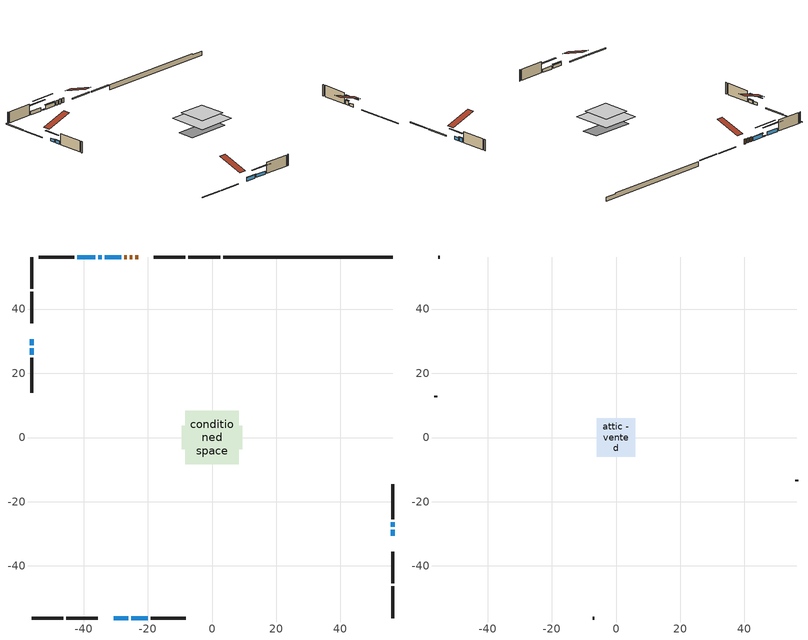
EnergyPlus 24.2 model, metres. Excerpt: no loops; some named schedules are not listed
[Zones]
conditioned space
 floor adiabatic (AdiabaticFloorConstruction): -8.39,-8.39 -8.39,8.39 8.39,8.39 8.39,-8.39 z3.08
 floor foundation (Slab1 construction): -9.46,-3.73 -9.46,3.73 9.46,3.73 9.46,-3.73 z-1.52
 wall outside (RimJoist1 construction): 2.56,56.22 -7.33,56.22 / -56.22,-56.22 -46.33,-56.22 / -56.22,56.22 -56.22,46.33 / 56.22,-56.22 56.22,-46.33 z0.64:0.94
 wall outside (RimJoist2 construction): -8.26,56.22 -18.14,56.22 / -45.4,-56.22 -35.52,-56.22 / -56.22,45.4 -56.22,35.52 / 56.22,-45.4 56.22,-35.52 z0.64:0.94
 wall outside (AdiabaticWallConstruction 1): -23.05,56.22 -23.88,56.22 / -24.81,56.22 -25.64,56.22 / -26.57,56.22 -27.4,56.22 z0.64:2.67
 wall outside (AdiabaticWallConstruction): 56.22,-30.61 56.22,-28.69 / -56.22,30.61 -56.22,28.69 / -56.22,27.76 -56.22,25.84 z0.64:1.89; 56.22,-27.76 56.22,-26.41 z0.64:2.41; -28.33,56.22 -33.39,56.22 z0.64:2.29; -30.61,-56.22 -26.05,-56.22 z0.64:2.12; -34.32,56.22 -35.42,56.22 z0.64:1; -36.35,56.22 -42.01,56.22 z0.64:2.11; -25.12,-56.22 -20.03,-56.22 z0.64:1.97
 wall outside (Wall1 construction): -42.94,56.22 -53.92,56.22 / -19.1,-56.22 -8.12,-56.22 / -56.22,24.91 -56.22,13.93 / 56.22,-25.48 56.22,-14.49 z0.64:5.52
 wall foundation (FoundationWall1 construction): 3.49,56.22,-1.52 3.49,56.22,0.64 50.95,56.22,0.64 50.95,56.22,0.24 56.22,56.22,0.24 56.22,56.22,-1.52
 window (WindowConstruction): 56.22,-30.61 56.22,-28.69 z0.64:1.89
 window (WindowConstruction 3): -56.22,30.61 -56.22,28.69 z0.64:1.89
 window (WindowConstruction 4): 56.22,-27.76 56.22,-26.41 z0.64:2.4
 window (WindowConstruction 5): -28.33,56.22 -33.39,56.22 z0.64:2.29
 window (WindowConstruction 6): -30.61,-56.22 -26.05,-56.22 z0.64:2.12
 window (WindowConstruction 7): -56.22,27.76 -56.22,25.84 z0.64:1.89
 window (WindowConstruction 8): -34.32,56.22 -35.42,56.22 z0.64:1
 window (WindowConstruction 1): -36.35,56.22 -42.01,56.22 z0.64:2.11
 window (WindowConstruction 2): -25.12,-56.22 -20.03,-56.22 z0.64:1.97
 door (Door): -23.05,56.22 -23.88,56.22 z0.64:2.67
 door (Door 1): -24.81,56.22 -25.64,56.22 z0.64:2.67
 door (Door 2): -26.57,56.22 -27.4,56.22 z0.64:2.67
 ceiling adiabatic (AdiabaticFloorConstruction): 8.39,-8.39 8.39,8.39 -8.39,8.39 -8.39,-8.39 z3.08
attic - vented
 floor to conditioned space (Floor1 construction Reversed): -5.94,-5.94 -5.94,5.94 5.94,5.94 5.94,-5.94 z5.52
 wall outside (Wall3 construction): -54.85,56.22 -55.29,56.22 / -7.19,-56.22 -6.75,-56.22 / -56.22,13 -56.22,12.56 / 56.22,-13.56 56.22,-13.12 z0.64:5.52
 roof outside (Roof1 construction): -22.12,56.22,5.52 -22.12,44.66,9.37 -19.07,44.66,9.37 -19.07,56.22,5.52; -31.54,-56.22,5.52 -31.54,-44.66,9.37 -34.59,-44.66,9.37 -34.59,-56.22,5.52; -56.22,31.54,5.52 -44.66,31.54,9.37 -44.66,34.59,9.37 -56.22,34.59,5.52; 56.22,-31.54,5.52 44.66,-31.54,9.37 44.66,-34.59,9.37 56.22,-34.59,5.52
shading: 56.22,-26.05 56.22,-33.25 56.63,-33.25 56.63,-26.05 z4.53; -56.22,26.05 -56.22,33.25 -56.63,33.25 -56.63,26.05 z4.53; 56.22,-26.21 56.22,-27.96 56.63,-27.96 56.63,-26.21 z2.61; -33.59,56.22 -28.13,56.22 -28.13,56.63 -33.59,56.63 z2.49; -25.85,-56.22 -30.81,-56.22 -30.81,-56.63 -25.85,-56.63 z2.33; -56.22,25.64 -56.22,27.96 -56.63,27.96 -56.63,25.64 z2.09; -40.5,56.22 -29.24,56.22 -29.24,56.63 -40.5,56.63 z6.08; -44.65,56.22 -33.71,56.22 -33.71,56.63 -44.65,56.63 z4.75; -17.39,-56.22 -27.76,-56.22 -27.76,-56.63 -17.39,-56.63 z4.61
[Building]
Building 1: Terrain=Suburbs
[Site:Location]
Toronto City Centre_ON: Latitude {deg}=43.63; Longitude {deg}=-79.39; Time Zone {hr}=-5; Elevation {m}=77; Keep Site Location Information=Yes
[Site:GroundTemperature:Shallow]
5.01852, 3.26908, 3.12898, 3.95918, 7.29196, 10.6092, 13.4851, 15.3069, 15.4617, 13.9799, 11.1774, 7.9619
[Site:WaterMainsTemperature]
Calculation Method=Schedule; Temperature Schedule=mains temperature schedule
[Material] Roughness=Rough; Thermal Absorptance=0.9
Name | Thickness {m} | Conductivity {W/m-K} | Density {kg/m3} | Specific Heat {J/kg-K} | Solar Absorptance | Visible Absorptance
asphalt or fiberglass shingles | 0.00635 | 0.162714 | 1121.4 | 1465.45 | 0.4 | 0.4
ceiling loosefill ins | 0.169333 | 0.0480833 | 16.02 | 1046.75 | 0.7 | 0.7
ceiling stud and cavity | 0.1397 | 0.163919 | 65.682 | 1177.47 | 0.7 | 0.7
concrete 4.0 in. | 0.1016 | 1.803125 | 2242.8 | 837.4 | 0.7 | 0.7
concrete 8.0 in. | 0.2032 | 1.803125 | 2242.8 | 837.4 | 0.7 | 0.7
door material | 0.04445 | 0.053851 | 512.64 | 1214.23 | 0.7 | 0.7
door material 1 | 0.04445 | 0.0451087 | 512.64 | 1214.23 | 0.7 | 0.7
door material 2 | 0.04445 | 0.188738 | 512.64 | 1214.23 | 0.7 | 0.7
exterior vertical ins | 0.0457286 | 0.029427 | 32.04 | 1214.23 | 0.7 | 0.7
floor covering | 0.0127 | 0.0433444 | 54.468 | 1339.84 | 0.6 | 0.6
floor rigid ins; wall rigid ins 1 | 0.512978 | 0.029427 | 32.04 | 1214.23 | 0.7 | 0.7
floor stud and cavity | 0.1397 | 1.75129 | 37.0049 | 1207.88 | 0.7 | 0.7
furniture material conditioned space 1 | 0.1524 | 0.115458 | 640.8 | 1214.23 | 0.6 | 0.6
gypsum board | 0.0127 | 0.160291 | 801 | 837.4 | 0.6 | 0.6
gypsum board 1 | 0.0127 | 0.160291 | 801 | 837.4 | 0.7 | 0.7
osb sheathing 0.5 in. | 0.0127 | 0.115458 | 512.64 | 1214.23 | 0.7 | 0.7
osb sheathing 0.75 in. | 0.01905 | 0.115458 | 512.64 | 1214.23 | 0.7 | 0.7
osb sheathing 2.0 in. | 0.0508 | 0.115458 | 512.64 | 1214.23 | 0.7 | 0.7
rim joist rigid ins; wall rigid ins | 0.051816 | 0.029427 | 32.04 | 1214.23 | 0.7 | 0.7
rim joist stud and cavity | 0.0508 | 0.0404867 | 125.044 | 1163.47 | 0.6 | 0.6
rim joist stud and cavity 1 | 0.0508 | 0.0347766 | 125.044 | 1163.47 | 0.6 | 0.6
wall stud and cavity | 0.1397 | 0.161258 | 139.0536 | 1170.24 | 0.7 | 0.7
wall stud and cavity 1 | 0.0889 | 6.9971 | 50.32683 | 1063.81 | 0.6 | 0.6
wall stud and cavity 2 | 0.0889 | 0.380278 | 52.3479 | 1209.89 | 0.7 | 0.7
wall stud and cavity 3 | 0.0889 | 0.391764 | 83.0341 | 1211.67 | 0.7 | 0.7
wood siding | 0.0254 | 0.102417 | 544.68 | 1172.36 | 0.4 | 0.4
wood siding 1 | 0.00254 | 0.102417 | 544.68 | 1172.36 | 0.4 | 0.4
wood siding 2; wood siding 3; wood siding 4 | 0.0254 | 0.102417 | 544.68 | 1172.36 | 0.7 | 0.7
[WindowMaterial:SimpleGlazingSystem]
Name | U-Factor {W/m2-K} | Solar Heat Gain Coefficient
WindowMaterial | 2.93212 | 0.65
WindowMaterial 1 | 2.91622 | 0.67
WindowMaterial 2 | 2.92587 | 0.66
WindowMaterial 3 | 2.90032 | 0.68
WindowMaterial 4 | 2.906 | 0.68
WindowMaterial 5 | 2.915653 | 0.67
WindowMaterial 6 | 3.07407 | 0.43
[Construction]
AdiabaticFloorConstruction: floor stud and cavity, floor rigid ins, osb sheathing 0.75 in., floor covering
AdiabaticWallConstruction: wood siding 3, wall rigid ins 1, wall stud and cavity 2, gypsum board
AdiabaticWallConstruction 1: wood siding 4, wall rigid ins 1, wall stud and cavity 2, gypsum board
Door: door material
Door 1: door material 1
Door 2: door material 2
Floor1 construction Reversed: gypsum board, ceiling stud and cavity, ceiling loosefill ins
FoundationWall1 construction: concrete 8.0 in., gypsum board 1
furniture construction conditioned space 1: furniture material conditioned space 1
PartitionWallConstruction: gypsum board, wall stud and cavity 3, gypsum board
RimJoist1 construction: wood siding 2, rim joist rigid ins, osb sheathing 2.0 in., rim joist stud and cavity
RimJoist2 construction: wood siding 2, rim joist rigid ins, osb sheathing 2.0 in., rim joist stud and cavity 1
Roof1 construction: asphalt or fiberglass shingles
Slab1 construction: concrete 4.0 in.
Wall1 construction: wood siding, wall rigid ins, osb sheathing 0.5 in., wall stud and cavity, gypsum board
Wall3 construction: wood siding 1, wall stud and cavity 1
WindowConstruction; WindowConstruction 3; WindowConstruction 7: WindowMaterial
WindowConstruction 1: WindowMaterial 1
WindowConstruction 2: WindowMaterial 2
WindowConstruction 4: WindowMaterial 3
WindowConstruction 5: WindowMaterial 4
WindowConstruction 6: WindowMaterial 5
WindowConstruction 8: WindowMaterial 6
[Zone] Multiplier=1; Part of Total Floor Area=Yes
Name | Volume {m3}
attic - vented | 88.1767
conditioned space | 1091.1
[Space]
Name | Zone | Volume {m3}
attic - vented 1 | attic - vented | 88.1767
conditioned space 1 | conditioned space | 1091.1
[ZoneInfiltration:EffectiveLeakageArea]
infil attic - vented 1: Zone or Space=attic - vented 1; Schedule=Always On Discrete; Effective Air Leakage Area {cm2}=5933.9; Stack Coefficient=0.000607142; Wind Coefficient=1.66481e-05
[ZoneMixing]
whole house fan mix: Zone or Space=attic - vented; Schedule=Always On Continuous; Design Flow Rate Calculation Method=Flow/Zone; Design Flow Rate {m3/s}=0; Source Zone or Space=conditioned space
[SurfaceProperty:ExposedFoundationPerimeter]
Slab1: Exposed Perimeter Calculation Method=TotalExposedPerimeter; Total Exposed Perimeter {m}=52.73
[InternalMass] Zone or ZoneList=conditioned space; Space or SpaceList=conditioned space 1
Name | Construction | Surface Area {m2}
furniture mass conditioned space 1 | furniture construction conditioned space 1 | 169.132
partition wall mass | PartitionWallConstruction | 422.83
[Lights]
interior lighting: Zone or ZoneList or Space or SpaceList=conditioned space 1; Schedule=interior lighting schedule; Design Level Calculation Method=LightingLevel; Lighting Level {W}=343.2; Return Air Fraction=0; Fraction Radiant=0.6; Fraction Visible=0.2; Fraction Replaceable=1
[People]
occupants: Zone or ZoneList or Space or SpaceList=conditioned space 1; Number of People Schedule=occupants schedule; Number of People Calculation Method=People; Number of People=3; Fraction Radiant=0.314171; Sensible Heat Fraction=0.56303; Activity Level Schedule=occupants activity schedule; Carbon Dioxide Generation Rate {m3/s-W}=0; Enable ASHRAE 55 Comfort Warnings=No; Mean Radiant Temperature Calculation Type=EnclosureAveraged
[ElectricEquipment] Zone or ZoneList or Space or SpaceList=conditioned space 1; Design Level Calculation Method=EquipmentLevel
Name | Schedule | Design Level {W} | Fraction Latent | Fraction Radiant | Fraction Lost
clothes dryer | clothes dryer schedule | 140.772 | 0.015 | 0.081 | 0.85
clothes washer | clothes washer schedule | 32.1985 | 0.03 | 0.162 | 0.7
cooking range | cooking range schedule | 215.147 | 0.08 | 0.432 | 0.2
dishwasher | dishwasher schedule | 66.8632 | 0.3 | 0.18 | 0.4
fridge | fridge schedule | 72.9452 | 0 | 0.6 | 0
mech vent house fan | mech vent house fan schedule | 0 | 0 | 0 | 1
mech vent house fan cfis | mech vent house fan cfis schedule | 0 | 0 | 0 | 0
misc plug loads | misc plug loads schedule | 494.7 | 0.045 | 0.513 | 0.1
whole house fan | Always On Discrete | 0 | 0 | 0 | 1
[OtherEquipment] Zone or ZoneList or Space or SpaceList=conditioned space 1; Design Level Calculation Method=EquipmentLevel
Name | Fuel Type | Schedule | Design Level {W} | Fraction Latent | Fraction Radiant | Fraction Lost
clothes dryer 1 | Electricity | clothes dryer schedule | 0 | 0.015 | 0.081 | 0.85
cooking range 1 | Electricity | cooking range schedule | 0 | 0.08 | 0.432 | 0.2
general water use latent | None | general water use schedule | 62.594 | 1 | 0 | 0
general water use sensible | None | general water use schedule | -61.6891 | 0 | 0.6 | 0
mech vent house fan latent load | None | Always On Discrete | 0 | 1 | 0 | 0
mech vent house fan sensible load | None | Always On Discrete | 0 | 0 | 0 | 0
water heater energy adjustment1 | NaturalGas | Always On Discrete | 0.01 | 0 | 0 | 1
[ZoneInfiltration:DesignFlowRate] Zone or ZoneList or Space or SpaceList=conditioned space 1; Schedule=Always On Discrete; Design Flow Rate Calculation Method=Flow/Zone; Design Flow Rate {m3/s}=0
infil flow; natural vent flow; whole house fan flow
[AvailabilityManager:Scheduled]
central ac and furnace airloop Availability Manager: Schedule=Always On Discrete
[Foundation:Kiva]
Foundation Kiva 1: Initial Indoor Air Temperature {C}=18; Wall Height Above Grade {m}=0.639989; Wall Depth Below Slab {m}=0.2032; Custom Block Material Name 1=exterior vertical ins; Custom Block Depth 1 {m}=2.16; Custom Block X Position 1 {m}=0.2159; Custom Block Z Position 1 {m}=0
[Foundation:Kiva:Settings]
Soil Conductivity {W/m-K}=0.849921; Soil Density {kg/m3}=1842.3; Soil Specific Heat {J/kg-K}=418.7; Ground Solar Absorptivity=0.9; Ground Thermal Absorptivity=0.9; Ground Surface Roughness {m}=0.03; Far-Field Width {m}=40; Deep-Ground Boundary Condition=ZeroFlux; Deep-Ground Depth {m}=40; Minimum Cell Dimension {m}=0.2; Maximum Cell Growth Coefficient=3; Simulation Timestep=Timestep
[Exterior:Lights]
exterior lighting: Schedule=exterior lighting schedule; Design Level {W}=75.6
[EnergyManagementSystem:GlobalVariable]
central_ac_and_furnace_airloop_Fan_RTF
infil_program_Qfan
infil_program_Qinf
natural_vent_program_Qnv
natural_vent_program_Qwhf
[EnergyManagementSystem:Sensor]
Name | Output:Variable or Output:Meter Index Key | Output:Variable or Output:Meter
airflow_gain | infil flow | Infiltration Sensible Heat Gain Energy
airflow_gain_1 | natural vent flow | Infiltration Sensible Heat Gain Energy
airflow_gain_2 | whole house fan flow | Infiltration Sensible Heat Gain Energy
airflow_loss | infil flow | Infiltration Sensible Heat Loss Energy
airflow_loss_1 | natural vent flow | Infiltration Sensible Heat Loss Energy
airflow_loss_2 | whole house fan flow | Infiltration Sensible Heat Loss Energy
clg_load_cond |  | Cooling:EnergyTransfer:Zone:CONDITIONED SPACE
clg_sp_s; clg_sp_s_1 | cooling setpoint | Schedule Value
clothes_dryer_exhaust_0_sch_s | clothes dryer exhaust 0 schedule | Schedule Value
cool_season | cooling season schedule | Schedule Value
htg_load_cond |  | Heating:EnergyTransfer:Zone:CONDITIONED SPACE
htg_sp_s; htg_sp_s_1 | heating setpoint | Schedule Value
ig_ee_conv | clothes dryer | Electric Equipment Convective Heating Energy
ig_ee_conv_2 | cooking range | Electric Equipment Convective Heating Energy
ig_ee_conv_4 | fridge | Electric Equipment Convective Heating Energy
ig_ee_conv_5 | misc plug loads | Electric Equipment Convective Heating Energy
ig_ee_conv_6 | whole house fan | Electric Equipment Convective Heating Energy
ig_ee_rad | clothes dryer | Electric Equipment Radiant Heating Energy
ig_ee_rad_2 | cooking range | Electric Equipment Radiant Heating Energy
ig_ee_rad_4 | fridge | Electric Equipment Radiant Heating Energy
ig_ee_rad_5 | misc plug loads | Electric Equipment Radiant Heating Energy
ig_ee_rad_6 | whole house fan | Electric Equipment Radiant Heating Energy
ig_lgt_conv | interior lighting | Lights Convective Heating Energy
ig_lgt_rad | interior lighting | Lights Radiant Heating Energy
ig_lgt_vis | interior lighting | Lights Visible Radiation Heating Energy
ig_oe_conv | clothes dryer 1 | Other Equipment Convective Heating Energy
ig_oe_conv_1 | cooking range 1 | Other Equipment Convective Heating Energy
ig_oe_conv_2 | general water use latent | Other Equipment Convective Heating Energy
ig_oe_conv_3 | general water use sensible | Other Equipment Convective Heating Energy
ig_oe_conv_4 | water heater energy adjustment1 | Other Equipment Convective Heating Energy
ig_oe_rad | clothes dryer 1 | Other Equipment Radiant Heating Energy
ig_oe_rad_1 | cooking range 1 | Other Equipment Radiant Heating Energy
ig_oe_rad_2 | general water use latent | Other Equipment Radiant Heating Energy
ig_oe_rad_3 | general water use sensible | Other Equipment Radiant Heating Energy
ig_oe_rad_4 | water heater energy adjustment1 | Other Equipment Radiant Heating Energy
ig_ppl_conv | occupants | People Convective Heating Energy
ig_ppl_rad | occupants | People Radiant Heating Energy
im_conv | furniture mass conditioned space 1 | Surface Inside Face Convection Heat Gain Energy
im_conv_1 | partition wall mass | Surface Inside Face Convection Heat Gain Energy
im_ig | furniture mass conditioned space 1 | Surface Inside Face Internal Gains Radiation Heat Gain Energy
im_ig_1 | partition wall mass | Surface Inside Face Internal Gains Radiation Heat Gain Energy
im_lgt | furniture mass conditioned space 1 | Surface Inside Face Lights Radiation Heat Gain Energy
im_lgt_1 | partition wall mass | Surface Inside Face Lights Radiation Heat Gain Energy
im_sol | furniture mass conditioned space 1 | Surface Inside Face Solar Radiation Heat Gain Energy
im_sol_1 | partition wall mass | Surface Inside Face Solar Radiation Heat Gain Energy
im_surf | furniture mass conditioned space 1 | Surface Inside Face Net Surface Thermal Radiation Heat Gain Energy
im_surf_1 | partition wall mass | Surface Inside Face Net Surface Thermal Radiation Heat Gain Energy
mv_conv | mech vent house fan | Electric Equipment Convective Heating Energy
mv_conv_1 | mech vent house fan cfis | Electric Equipment Convective Heating Energy
mv_conv_2 | mech vent house fan latent load | Other Equipment Convective Heating Energy
mv_conv_3 | mech vent house fan sensible load | Other Equipment Convective Heating Energy
mv_rad | mech vent house fan | Electric Equipment Radiant Heating Energy
mv_rad_1 | mech vent house fan cfis | Electric Equipment Radiant Heating Energy
mv_rad_2 | mech vent house fan latent load | Other Equipment Radiant Heating Energy
mv_rad_3 | mech vent house fan sensible load | Other Equipment Radiant Heating Energy
natural_vent_s | natural vent schedule | Schedule Value
out_pb_s |  | Site Outdoor Air Barometric Pressure
out_wt_s |  | Site Outdoor Air Humidity Ratio
site_vw_s |  | Site Wind Speed
ss_back_out | Window1 | Surface Window Shortwave from Zone Back Out Window Heat Transfer Rate
ss_back_out_1 | Window13 | Surface Window Shortwave from Zone Back Out Window Heat Transfer Rate
ss_back_out_2 | Window15 | Surface Window Shortwave from Zone Back Out Window Heat Transfer Rate
ss_back_out_3 | Window16 | Surface Window Shortwave from Zone Back Out Window Heat Transfer Rate
ss_back_out_4 | Window20 | Surface Window Shortwave from Zone Back Out Window Heat Transfer Rate
ss_back_out_5 | Window24 | Surface Window Shortwave from Zone Back Out Window Heat Transfer Rate
ss_back_out_6 | Window26 | Surface Window Shortwave from Zone Back Out Window Heat Transfer Rate
ss_back_out_7 | Window3 | Surface Window Shortwave from Zone Back Out Window Heat Transfer Rate
ss_back_out_8 | Window8 | Surface Window Shortwave from Zone Back Out Window Heat Transfer Rate
ss_conv | Door1 | Surface Inside Face Convection Heat Gain Energy
ss_conv_1 | Door2 | Surface Inside Face Convection Heat Gain Energy
ss_conv_10 | Window3 | Surface Inside Face Convection Heat Gain Energy
ss_conv_11 | Window8 | Surface Inside Face Convection Heat Gain Energy
ss_conv_2 | Door3 | Surface Inside Face Convection Heat Gain Energy
ss_conv_3 | Window1 | Surface Inside Face Convection Heat Gain Energy
ss_conv_4 | Window13 | Surface Inside Face Convection Heat Gain Energy
ss_conv_5 | Window15 | Surface Inside Face Convection Heat Gain Energy
ss_conv_6 | Window16 | Surface Inside Face Convection Heat Gain Energy
ss_conv_7 | Window20 | Surface Inside Face Convection Heat Gain Energy
ss_conv_8 | Window24 | Surface Inside Face Convection Heat Gain Energy
ss_conv_9 | Window26 | Surface Inside Face Convection Heat Gain Energy
ss_ig | Door1 | Surface Inside Face Internal Gains Radiation Heat Gain Energy
ss_ig_1 | Door2 | Surface Inside Face Internal Gains Radiation Heat Gain Energy
ss_ig_10 | Window3 | Surface Inside Face Internal Gains Radiation Heat Gain Energy
ss_ig_11 | Window8 | Surface Inside Face Internal Gains Radiation Heat Gain Energy
ss_ig_2 | Door3 | Surface Inside Face Internal Gains Radiation Heat Gain Energy
ss_ig_3 | Window1 | Surface Inside Face Internal Gains Radiation Heat Gain Energy
ss_ig_4 | Window13 | Surface Inside Face Internal Gains Radiation Heat Gain Energy
ss_ig_5 | Window15 | Surface Inside Face Internal Gains Radiation Heat Gain Energy
ss_ig_6 | Window16 | Surface Inside Face Internal Gains Radiation Heat Gain Energy
ss_ig_7 | Window20 | Surface Inside Face Internal Gains Radiation Heat Gain Energy
ss_ig_8 | Window24 | Surface Inside Face Internal Gains Radiation Heat Gain Energy
ss_ig_9 | Window26 | Surface Inside Face Internal Gains Radiation Heat Gain Energy
ss_lgt | Door1 | Surface Inside Face Lights Radiation Heat Gain Energy
ss_lgt_1 | Door2 | Surface Inside Face Lights Radiation Heat Gain Energy
ss_lgt_2 | Door3 | Surface Inside Face Lights Radiation Heat Gain Energy
ss_sol | Door1 | Surface Inside Face Solar Radiation Heat Gain Energy
ss_sol_1 | Door2 | Surface Inside Face Solar Radiation Heat Gain Energy
ss_sol_2 | Door3 | Surface Inside Face Solar Radiation Heat Gain Energy
ss_surf | Door1 | Surface Inside Face Net Surface Thermal Radiation Heat Gain Energy
ss_surf_1 | Door2 | Surface Inside Face Net Surface Thermal Radiation Heat Gain Energy
ss_surf_10 | Window3 | Surface Inside Face Net Surface Thermal Radiation Heat Gain Energy
ss_surf_11 | Window8 | Surface Inside Face Net Surface Thermal Radiation Heat Gain Energy
ss_surf_2 | Door3 | Surface Inside Face Net Surface Thermal Radiation Heat Gain Energy
ss_surf_3 | Window1 | Surface Inside Face Net Surface Thermal Radiation Heat Gain Energy
ss_surf_4 | Window13 | Surface Inside Face Net Surface Thermal Radiation Heat Gain Energy
ss_surf_5 | Window15 | Surface Inside Face Net Surface Thermal Radiation Heat Gain Energy
ss_surf_6 | Window16 | Surface Inside Face Net Surface Thermal Radiation Heat Gain Energy
ss_surf_7 | Window20 | Surface Inside Face Net Surface Thermal Radiation Heat Gain Energy
ss_surf_8 | Window24 | Surface Inside Face Net Surface Thermal Radiation Heat Gain Energy
ss_surf_9 | Window26 | Surface Inside Face Net Surface Thermal Radiation Heat Gain Energy
ss_trans_in | Window1 | Surface Window Transmitted Solar Radiation Rate
ss_trans_in_1 | Window13 | Surface Window Transmitted Solar Radiation Rate
ss_trans_in_2 | Window15 | Surface Window Transmitted Solar Radiation Rate
ss_trans_in_3 | Window16 | Surface Window Transmitted Solar Radiation Rate
ss_trans_in_4 | Window20 | Surface Window Transmitted Solar Radiation Rate
ss_trans_in_5 | Window24 | Surface Window Transmitted Solar Radiation Rate
ss_trans_in_6 | Window26 | Surface Window Transmitted Solar Radiation Rate
ss_trans_in_7 | Window3 | Surface Window Transmitted Solar Radiation Rate
ss_trans_in_8 | Window8 | Surface Window Transmitted Solar Radiation Rate
ss_trans_out | Window1 | Surface Inside Face Initial Transmitted Diffuse Transmitted Out Window Solar Radiation Rate
ss_trans_out_1 | Window13 | Surface Inside Face Initial Transmitted Diffuse Transmitted Out Window Solar Radiation Rate
ss_trans_out_2 | Window15 | Surface Inside Face Initial Transmitted Diffuse Transmitted Out Window Solar Radiation Rate
ss_trans_out_3 | Window16 | Surface Inside Face Initial Transmitted Diffuse Transmitted Out Window Solar Radiation Rate
ss_trans_out_4 | Window20 | Surface Inside Face Initial Transmitted Diffuse Transmitted Out Window Solar Radiation Rate
ss_trans_out_5 | Window24 | Surface Inside Face Initial Transmitted Diffuse Transmitted Out Window Solar Radiation Rate
ss_trans_out_6 | Window26 | Surface Inside Face Initial Transmitted Diffuse Transmitted Out Window Solar Radiation Rate
ss_trans_out_7 | Window3 | Surface Inside Face Initial Transmitted Diffuse Transmitted Out Window Solar Radiation Rate
ss_trans_out_8 | Window8 | Surface Inside Face Initial Transmitted Diffuse Transmitted Out Window Solar Radiation Rate
s_conv | Floor1 | Surface Inside Face Convection Heat Gain Energy
s_conv_1 | FoundationWall1 | Surface Inside Face Convection Heat Gain Energy
s_conv_10 | RimJoist2:270 | Surface Inside Face Convection Heat Gain Energy
s_conv_11 | RimJoist2:90 | Surface Inside Face Convection Heat Gain Energy
s_conv_12 | Slab1 | Surface Inside Face Convection Heat Gain Energy
s_conv_13 | Wall1:0 | Surface Inside Face Convection Heat Gain Energy
s_conv_14 | Wall1:180 | Surface Inside Face Convection Heat Gain Energy
s_conv_15 | Wall1:270 | Surface Inside Face Convection Heat Gain Energy
s_conv_16 | Wall1:90 | Surface Inside Face Convection Heat Gain Energy
s_conv_2 | inferred conditioned ceiling | Surface Inside Face Convection Heat Gain Energy
s_conv_3 | inferred conditioned floor | Surface Inside Face Convection Heat Gain Energy
s_conv_4 | RimJoist1:0 | Surface Inside Face Convection Heat Gain Energy
s_conv_5 | RimJoist1:180 | Surface Inside Face Convection Heat Gain Energy
s_conv_6 | RimJoist1:270 | Surface Inside Face Convection Heat Gain Energy
s_conv_7 | RimJoist1:90 | Surface Inside Face Convection Heat Gain Energy
s_conv_8 | RimJoist2:0 | Surface Inside Face Convection Heat Gain Energy
s_conv_9 | RimJoist2:180 | Surface Inside Face Convection Heat Gain Energy
s_ig | Floor1 | Surface Inside Face Internal Gains Radiation Heat Gain Energy
s_ig_1 | FoundationWall1 | Surface Inside Face Internal Gains Radiation Heat Gain Energy
s_ig_10 | RimJoist2:270 | Surface Inside Face Internal Gains Radiation Heat Gain Energy
s_ig_11 | RimJoist2:90 | Surface Inside Face Internal Gains Radiation Heat Gain Energy
s_ig_12 | Slab1 | Surface Inside Face Internal Gains Radiation Heat Gain Energy
s_ig_13 | Wall1:0 | Surface Inside Face Internal Gains Radiation Heat Gain Energy
s_ig_14 | Wall1:180 | Surface Inside Face Internal Gains Radiation Heat Gain Energy
s_ig_15 | Wall1:270 | Surface Inside Face Internal Gains Radiation Heat Gain Energy
s_ig_16 | Wall1:90 | Surface Inside Face Internal Gains Radiation Heat Gain Energy
s_ig_2 | inferred conditioned ceiling | Surface Inside Face Internal Gains Radiation Heat Gain Energy
